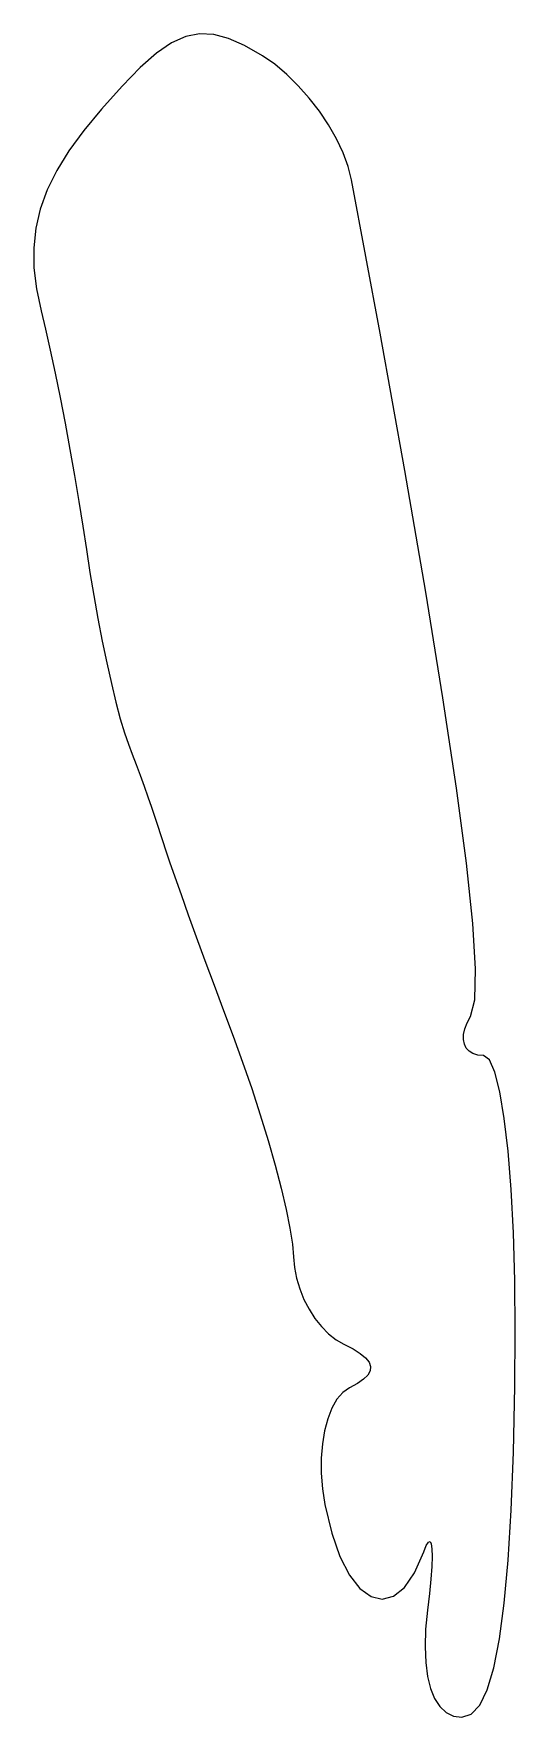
# Model space of a CAD drawing. Header units: millimetres. Extents: x 0 to 1242, y -2208 to 0.
# Drawn here: x 324.29 to 336.65, y -2036 to -1992.75 of the extents above; entities that cross this region are included whole.
import ezdxf

# ---------------------------------------------------------------- set-up
doc = ezdxf.new("R2010")
doc.units = ezdxf.units.MM
doc.layers.get('0').update_dxf_attribs({"linetype": 'CONTINUOUS'})

msp = doc.modelspace()

# ---------------------------------------------------------------- linework, layer by layer
for p, q in [((327.824184, -1992.985296), (327.439262, -1993.250633)), ((328.18825, -1992.818875), (327.824184, -1992.985296)), ((328.544696, -1992.746984), (328.18825, -1992.818875)), ((328.906758, -1992.765237), (328.544696, -1992.746984)), ((329.287672, -1992.869248), (328.906758, -1992.765237)), ((329.700674, -1993.054631), (329.287672, -1992.869248)), ((330.159, -1993.317), (329.700674, -1993.054631)), ((327.439262, -1993.250633), (327.020248, -1993.619272)), ((330.473437, -1993.534617), (330.159, -1993.317)), ((327.020248, -1993.619272), (326.553906, -1994.095599)), ((330.781736, -1993.792416), (330.473437, -1993.534617)), ((331.079079, -1994.083719), (330.781736, -1993.792416)), ((326.553906, -1994.095599), (326.027, -1994.684)), ((331.360648, -1994.401848), (331.079079, -1994.083719)), ((326.027, -1994.684), (325.573281, -1995.233259)), ((326.027, -1994.684), (326.027, -1994.684)), ((331.621625, -1994.740125), (331.360648, -1994.401848)), ((331.857192, -1995.091872), (331.621625, -1994.740125)), ((325.573281, -1995.233259), (325.191208, -1995.758032)), ((332.062531, -1995.450411), (331.857192, -1995.091872)), ((332.232824, -1995.809064), (332.062531, -1995.450411)), ((325.191208, -1995.758032), (324.878807, -1996.264913)), ((332.363253, -1996.161153), (332.232824, -1995.809064)), ((324.878807, -1996.264913), (324.634104, -1996.760496)), ((332.449, -1996.5), (332.363253, -1996.161153)), ((333.179136, -2000.443868), (332.449, -1996.5)), ((324.634104, -1996.760496), (324.455125, -1997.251375)), ((324.455125, -1997.251375), (324.339896, -1997.744144)), ((324.339896, -1997.744144), (324.286443, -1998.245397)), ((324.286443, -1998.245397), (324.292792, -1998.761728)), ((324.292792, -1998.761728), (324.356969, -1999.299731)), ((324.356969, -1999.299731), (324.477, -1999.866)), ((324.477, -1999.866), (324.591104, -2000.337884)), ((324.591104, -2000.337884), (324.712192, -2000.875552)), ((333.812528, -2003.972584), (333.179136, -2000.443868)), ((324.712192, -2000.875552), (324.837828, -2001.466128)), ((324.837828, -2001.466128), (324.965576, -2002.096736)), ((324.965576, -2002.096736), (325.093, -2002.7545)), ((325.093, -2002.7545), (325.217664, -2003.426544)), ((325.217664, -2003.426544), (325.337132, -2004.099992)), ((325.337132, -2004.099992), (325.448968, -2004.761968)), ((334.350052, -2007.092316), (333.812528, -2003.972584)), ((325.448968, -2004.761968), (325.550736, -2005.399596)), ((325.550736, -2005.399596), (325.64, -2006)), ((325.64, -2006), (325.727911, -2006.5855)), ((325.727911, -2006.5855), (325.826328, -2007.18)), ((325.826328, -2007.18), (325.932977, -2007.773)), ((334.792584, -2009.809232), (334.350052, -2007.092316)), ((325.932977, -2007.773), (326.045584, -2008.354)), ((326.045584, -2008.354), (326.161875, -2008.9125)), ((326.161875, -2008.9125), (326.279576, -2009.438)), ((326.279576, -2009.438), (326.396413, -2009.92)), ((326.396413, -2009.92), (326.510112, -2010.348)), ((335.141, -2012.1295), (334.792584, -2009.809232)), ((326.510112, -2010.348), (326.618399, -2010.7115)), ((326.618399, -2010.7115), (326.719, -2011)), ((326.719, -2011), (326.817271, -2011.255625)), ((326.817271, -2011.255625), (326.918248, -2011.524)), ((326.918248, -2011.524), (327.020077, -2011.799875)), ((327.020077, -2011.799875), (327.120904, -2012.078)), ((327.120904, -2012.078), (327.218875, -2012.353125)), ((335.396176, -2014.059288), (335.141, -2012.1295)), ((327.218875, -2012.353125), (327.312136, -2012.62)), ((327.312136, -2012.62), (327.398833, -2012.873375)), ((327.398833, -2012.873375), (327.477112, -2013.108)), ((327.477112, -2013.108), (327.545119, -2013.318625)), ((327.545119, -2013.318625), (327.601, -2013.5)), ((327.601, -2013.5), (327.669009, -2013.71425)), ((327.669009, -2013.71425), (327.772112, -2014.02)), ((327.772112, -2014.02), (327.906523, -2014.40675)), ((335.558988, -2015.604764), (335.396176, -2014.059288)), ((327.906523, -2014.40675), (328.068456, -2014.864)), ((328.068456, -2014.864), (328.254125, -2015.38125)), ((328.254125, -2015.38125), (328.459744, -2015.948)), ((328.459744, -2015.948), (328.681527, -2016.55375)), ((335.630312, -2016.772096), (335.558988, -2015.604764)), ((328.681527, -2016.55375), (328.915688, -2017.188)), ((335.611024, -2017.567452), (335.630312, -2016.772096)), ((328.915688, -2017.188), (329.158441, -2017.84025)), ((335.502, -2017.997), (335.611024, -2017.567452)), ((329.158441, -2017.84025), (329.406, -2018.5)), ((335.355152, -2018.31328), (335.414254, -2018.15922)), ((335.414254, -2018.15922), (335.502, -2017.997)), ((329.406, -2018.5), (329.649956, -2019.168517)), ((335.320096, -2018.58852), (335.323998, -2018.45708)), ((335.34275, -2018.7055), (335.320096, -2018.58852)), ((335.323998, -2018.45708), (335.355152, -2018.31328)), ((335.391264, -2018.80592), (335.34275, -2018.7055)), ((335.464942, -2018.88768), (335.391264, -2018.80592)), ((335.563088, -2018.94868), (335.464942, -2018.88768)), ((335.685006, -2018.98682), (335.563088, -2018.94868)), ((335.83, -2019), (335.685006, -2018.98682)), ((335.984547, -2019.108724), (335.83, -2019)), ((329.649956, -2019.168517), (329.882848, -2019.846136)), ((336.126776, -2019.424352), (335.984547, -2019.108724)), ((336.255169, -2019.931068), (336.126776, -2019.424352)), ((329.882848, -2019.846136), (330.101412, -2020.520959)), ((336.368208, -2020.613056), (336.255169, -2019.931068)), ((330.101412, -2020.520959), (330.302384, -2021.181088)), ((336.464375, -2021.4545), (336.368208, -2020.613056)), ((330.302384, -2021.181088), (330.4825, -2021.814625)), ((336.542152, -2022.439584), (336.464375, -2021.4545)), ((330.4825, -2021.814625), (330.638496, -2022.409672)), ((330.638496, -2022.409672), (330.767108, -2022.954331)), ((336.600021, -2023.552492), (336.542152, -2022.439584)), ((330.767108, -2022.954331), (330.865072, -2023.436704)), ((330.865072, -2023.436704), (330.929124, -2023.844893)), ((336.636464, -2024.777408), (336.600021, -2023.552492)), ((330.929124, -2023.844893), (330.956, -2024.167)), ((330.956, -2024.167), (330.979515, -2024.443921)), ((330.979515, -2024.443921), (331.03384, -2024.721928)), ((331.03384, -2024.721928), (331.116245, -2024.996287)), ((331.116245, -2024.996287), (331.224, -2025.262264)), ((336.649963, -2026.098516), (336.636464, -2024.777408)), ((331.224, -2025.262264), (331.354375, -2025.515125)), ((331.354375, -2025.515125), (331.50464, -2025.750136)), ((331.50464, -2025.750136), (331.672065, -2025.962563)), ((331.672065, -2025.962563), (331.85392, -2026.147672)), ((331.85392, -2026.147672), (332.047475, -2026.300729)), ((332.047475, -2026.300729), (332.25, -2026.417)), ((336.639, -2027.5), (336.649963, -2026.098516)), ((332.25, -2026.417), (332.48491, -2026.536243)), ((332.48491, -2026.536243), (332.67068, -2026.652504)), ((332.67068, -2026.652504), (332.80737, -2026.766281)), ((332.80737, -2026.766281), (332.89504, -2026.878072)), ((332.86453, -2027.206509), (332.75672, -2027.315336)), ((332.92356, -2027.097688), (332.86453, -2027.206509)), ((332.89504, -2026.878072), (332.93375, -2026.988375)), ((332.93375, -2026.988375), (332.92356, -2027.097688)), ((332.222782, -2027.65383), (332.071216, -2027.82972)), ((332.395, -2027.535), (332.222782, -2027.65383)), ((332.60019, -2027.424667), (332.395, -2027.535)), ((332.75672, -2027.315336), (332.60019, -2027.424667)), ((336.600457, -2029.187252), (336.639, -2027.5)), ((331.941634, -2028.05637), (331.835368, -2028.32748)), ((332.071216, -2027.82972), (331.941634, -2028.05637)), ((331.835368, -2028.32748), (331.75375, -2028.63675)), ((331.698112, -2028.97788), (331.669786, -2029.34457)), ((331.75375, -2028.63675), (331.698112, -2028.97788)), ((331.669786, -2029.34457), (331.670104, -2029.73052)), ((336.542456, -2030.674176), (336.600457, -2029.187252)), ((331.670104, -2029.73052), (331.700398, -2030.12943)), ((331.700398, -2030.12943), (331.762, -2030.535)), ((331.762, -2030.535), (331.935824, -2031.26535)), ((336.464139, -2031.966124), (336.542456, -2030.674176)), ((331.935824, -2031.26535), (332.149392, -2031.87096)), ((334.298, -2031.75), (334.365166, -2031.584208)), ((334.365166, -2031.584208), (334.420128, -2031.496944)), ((334.420128, -2031.496944), (334.462682, -2031.485076)), ((334.462682, -2031.485076), (334.492624, -2031.545472)), ((334.492624, -2031.545472), (334.50975, -2031.675)), ((332.149392, -2031.87096), (332.394448, -2032.34787)), ((334.063696, -2032.28487), (334.298, -2031.75)), ((334.513856, -2031.870528), (334.504738, -2032.128924)), ((334.50975, -2031.675), (334.513856, -2031.870528)), ((336.364648, -2033.068448), (336.464139, -2031.966124)), ((332.394448, -2032.34787), (332.662736, -2032.69212)), ((333.803088, -2032.66332), (334.063696, -2032.28487)), ((334.482192, -2032.447056), (334.446014, -2032.821792)), ((334.504738, -2032.128924), (334.482192, -2032.447056)), ((332.662736, -2032.69212), (332.946, -2032.89975)), ((333.235984, -2032.9668), (333.524432, -2032.88931)), ((333.524432, -2032.88931), (333.803088, -2032.66332)), ((334.446014, -2032.821792), (334.396, -2033.25)), ((332.946, -2032.89975), (333.235984, -2032.9668)), ((334.396, -2033.25), (334.348495, -2033.738156)), ((336.243125, -2033.9865), (336.364648, -2033.068448)), ((334.348495, -2033.738156), (334.33324, -2034.185728)), ((334.33324, -2034.185728), (334.349425, -2034.590172)), ((336.098712, -2034.725632), (336.243125, -2033.9865)), ((334.349425, -2034.590172), (334.39624, -2034.948944)), ((334.39624, -2034.948944), (334.472875, -2035.2595)), ((335.930551, -2035.291196), (336.098712, -2034.725632)), ((334.472875, -2035.2595), (334.57852, -2035.519296)), ((335.737784, -2035.688544), (335.930551, -2035.291196)), ((334.57852, -2035.519296), (334.712365, -2035.725788)), ((334.712365, -2035.725788), (334.8736, -2035.876432)), ((334.8736, -2035.876432), (335.061415, -2035.968684)), ((335.519553, -2035.923028), (335.737784, -2035.688544)), ((335.061415, -2035.968684), (335.275, -2036)), ((335.275, -2036), (335.519553, -2035.923028))]:
    msp.add_line(p, q)

doc.saveas('drawing.dxf')
